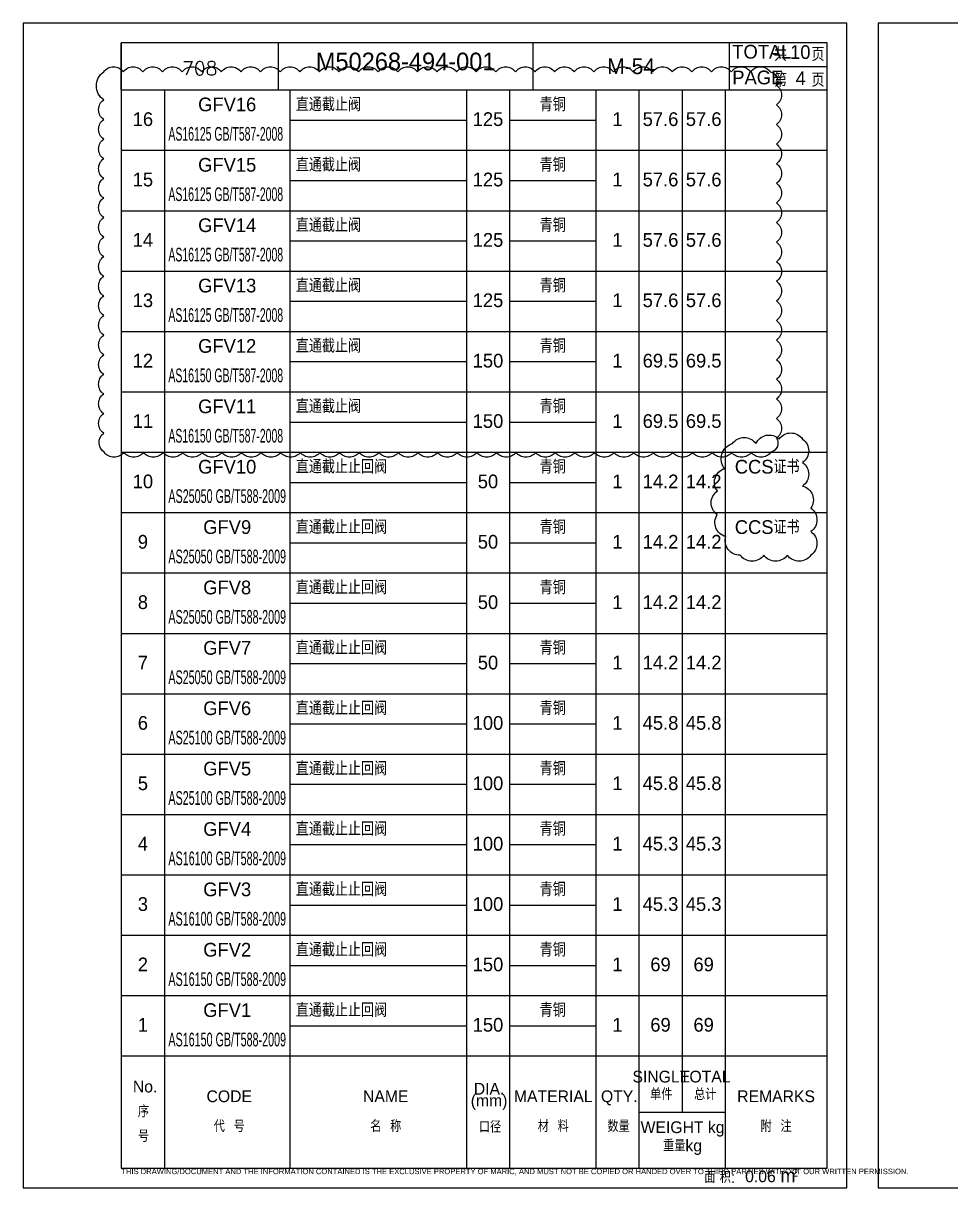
# Model space of a CAD drawing. Header units: millimetres. Extents: x 0 to 1091, y -428 to 602.
# Drawn here: x 0 to 236.5, y 305 to 602 of the extents above; entities that cross this region are included whole.
import ezdxf
from ezdxf.enums import TextEntityAlignment as Align

# ---------------------------------------------------------------- set-up
doc = ezdxf.new("R2010")
doc.units = ezdxf.units.MM
doc.linetypes.add('CENTER2', pattern=[1.55, 0.8, -0.15, 0.15, -0.15, 0.15, -0.15])
doc.layers.add('CHINESE', color=2, linetype='CENTER2')
doc.layers.add('TEXT', color=2, linetype='Continuous')
doc.layers.add('云线', color=6, linetype='Continuous', plot=False)
doc.styles.add('CHINESE', font='SHORT.shx', dxfattribs={"bigfont": 'HZDXF.shx'})
doc.styles.add('HZDXF', font='short.shx', dxfattribs={"bigfont": 'hzdxf.shx'})
doc.styles.add('ROMANS', font='ROMANS')

# ---------------------------------------------------------------- blocks, each defined once
blk = doc.blocks.new('$frameArea')
at = {"color": 2, "linetype": 'Continuous', "style": 'HZDXF'}
for s, p in [('面', (-31.33, -3.8)), ('积:', (-27.42, -3.8))]:
    blk.add_text(s, height=3, dxfattribs=at).set_placement(p)
at = {"color": 2, "style": 'HZDXF'}
for s, height, p in [('m', 3.5, (-11.95, -3.61)), ('2', 2, (-8.89, -2.17))]:
    blk.add_text(s, height=height, dxfattribs=at).set_placement(p)
at = {"color": 2, "linetype": 'Continuous', "style": 'HZDXF'}
blk.add_attdef('AREA', text='', height=3, dxfattribs=at).set_placement((-17.02, -3.6), align=Align.CENTER)
blk = doc.blocks.new('200')
at = {"color": 0}
for p, q in [((0, 0), (0, -22)), ((32, 0), (32, -22)), ((77, 0), (77, -22)), ((88, 0), (88, -22)), ((121, 0), (121, -22)), ((143, 0), (143, -22))]:
    blk.add_line(p, q, dxfattribs=at)
for p, q in [((132, 0), (132, -11)), ((121, -14.3), (143, -14.3))]:
    blk.add_line(p, q)
at = {"color": 7}
for points in [[(0, 246.4), (0, -28.6)], [(32, 246.4), (32, -28.6)], [(77, 246.4), (77, -28.6)], [(88, 246.4), (88, -28.6)], [(110, 246.4), (110, -28.6)], [(121, 246.4), (121, -28.6)], [(132, 246.4), (132, -14.3)], [(143, 246.4), (143, -28.6)], [(32, 238.7), (77, 238.7)], [(88, 238.7), (110, 238.7)], [(-11, 231), (169, 231)], [(32, 223.3), (77, 223.3)], [(88, 223.3), (110, 223.3)], [(-11, 215.6), (169, 215.6)], [(32, 207.9), (77, 207.9)], [(88, 207.9), (110, 207.9)], [(-11, 200.2), (169, 200.2)], [(32, 192.5), (77, 192.5)], [(88, 192.5), (110, 192.5)], [(-11, 184.8), (169, 184.8)], [(32, 177.1), (77, 177.1)], [(88, 177.1), (110, 177.1)], [(-11, 169.4), (169, 169.4)], [(32, 161.7), (77, 161.7)], [(88, 161.7), (110, 161.7)], [(-11, 154), (169, 154)], [(32, 146.3), (77, 146.3)], [(88, 146.3), (110, 146.3)], [(-11, 138.6), (169, 138.6)], [(32, 130.9), (77, 130.9)], [(88, 130.9), (110, 130.9)], [(-11, 123.2), (169, 123.2)], [(32, 115.5), (77, 115.5)], [(88, 115.5), (110, 115.5)], [(-11, 107.8), (169, 107.8)], [(32, 100.1), (77, 100.1)], [(88, 100.1), (110, 100.1)], [(-11, 92.4), (169, 92.4)], [(32, 84.7), (77, 84.7)], [(88, 84.7), (110, 84.7)], [(-11, 77), (169, 77)], [(32, 69.3), (77, 69.3)], [(88, 69.3), (110, 69.3)], [(-11, 61.6), (169, 61.6)], [(32, 53.9), (77, 53.9)], [(88, 53.9), (110, 53.9)], [(-11, 46.2), (169, 46.2)], [(32, 38.5), (77, 38.5)], [(88, 38.5), (110, 38.5)], [(-11, 30.8), (169, 30.8)], [(32, 23.1), (77, 23.1)], [(88, 23.1), (110, 23.1)], [(-11, 15.4), (169, 15.4)], [(32, 7.7), (77, 7.7)], [(88, 7.7), (110, 7.7)]]:
    blk.add_lwpolyline(points, dxfattribs=at)
at = {"color": 0}
blk.add_lwpolyline([(-11, 0), (169, 0)], dxfattribs=at)
at = {"layer": 'TEXT', "color": 2, "style": 'HZDXF'}
for s, p in [('SINGLE', (126.7, -6.76)), ('TOTAL', (137.89, -6.76)), ('No.', (-4.93, -9.3)), ('CODE', (16.52, -11.78)), ('NAME', (56.43, -11.78)), ('DIA.', (82.78, -9.86)), ('MATERIAL', (99.15, -11.78)), ('QTY.', (115.99, -11.78)), ('单件', (126.7, -11.27)), ('总计', (137.89, -11.27)), ('REMARKS', (155.97, -11.78)), ('(mm)', (82.78, -12.86)), ('序', (-5.34, -15.65)), ('代  号', (16.52, -19.41)), ('名  称', (56.43, -19.41)), ('口径', (83.03, -19.58)), ('材  料', (99.15, -19.41)), ('数量', (115.8, -19.41)), ('WEIGHT kg', (132.12, -19.67)), ('附  注', (155.97, -19.41)), ('号', (-5.34, -21.92)), ('重量kg', (132.12, -24.35))]:
    blk.add_text(s, height=3, dxfattribs=at).set_placement(p, align=Align.CENTER)
blk = doc.blocks.new('$FRAMEC2')
at = {"color": 0}
for points in [[(-180, -12), (-180, 0)], [(-140, 0), (-140, -12)], [(-75, -12), (-75, 0)], [(-25, 0), (-25, -12)], [(-180, -12), (0, -12)]]:
    blk.add_lwpolyline(points, dxfattribs=at)
at = {"color": 7}
blk.add_lwpolyline([(-25, -6), (0, -6)], dxfattribs=at)
at = {"color": 2, "style": 'HZDXF'}
for s, p in [('TOTAL', (-24.2, -4)), ('共', (-13.6, -4.65)), ('页', (-4, -4.65)), ('PAGE', (-24.2, -10.57)), ('第', (-13.6, -11.21)), ('页', (-4, -11.22))]:
    blk.add_text(s, height=3.5, dxfattribs=at).set_placement(p)
at = {"color": 2, "style": 'ROMANS'}
blk.add_text('708', height=3.5, dxfattribs=at).set_placement((-160, -8.22), align=Align.CENTER)
at = {"color": 2, "style": 'HZDXF'}
for tag, height, p in [('DRAW_NO', 4.5, (-107.5, -6.99)), ('TOTAL_PAGE', 3.5, (-6.86, -4.1)), ('PAGE_NO', 3.5, (-6.76, -10.78))]:
    blk.add_attdef(tag, text='', height=height, dxfattribs=at).set_placement(p, align=Align.CENTER)
at = {"color": 2, "style": 'ROMANS'}
blk.add_attdef('MARK', text='', height=3, dxfattribs=at).set_placement((-50, -6), align=Align.MIDDLE)

msp = doc.modelspace()

# ---------------------------------------------------------------- linework, layer by layer
at = {"color": 7, "linetype": 'Continuous'}
for points in [[(0, 305), (210, 305), (210, 602), (0, 602)], [(218, 305), (428, 305), (428, 602), (218, 602)]]:
    msp.add_lwpolyline(points, close=True, dxfattribs=at)
at = {"color": 1, "linetype": 'Continuous'}
msp.add_lwpolyline([(25, 310), (205, 310), (205, 597), (25, 597)], close=True, dxfattribs=at)
at = {"layer": '云线', "color": 4}
msp.add_lwpolyline([(20.5, 589.62, -0.520567), (25.5, 589.62, -0.520567), (30.5, 589.62, -0.520567), (35.5, 589.62, -0.520567), (40.5, 589.62, -0.520567), (45.5, 589.62, -0.520567), (50.5, 589.62, -0.520567), (55.5, 589.62, -0.520567), (60.5, 589.62, -0.520567), (65.5, 589.62, -0.520567), (70.5, 589.62, -0.520567), (75.5, 589.62, -0.520567), (80.5, 589.62, -0.520567), (85.5, 589.62, -0.520567), (90.5, 589.62, -0.520567), (95.5, 589.62, -0.520567), (100.5, 589.62, -0.520567), (105.5, 589.62, -0.520567), (110.5, 589.62, -0.520567), (115.5, 589.62, -0.520567), (120.5, 589.62, -0.520567), (125.5, 589.62, -0.520567), (130.5, 589.62, -0.520567), (135.5, 589.62, -0.520567), (140.5, 589.62, -0.520567), (145.5, 589.62, -0.520567), (150.5, 589.62, -0.520567), (155.5, 589.62, -0.520567), (160.5, 589.62, -0.520567), (165.5, 589.62, -0.520567), (170.5, 589.62, -0.520567), (175.5, 589.62, -0.520567), (180.5, 589.62, -0.520567), (185.5, 589.62, -0.520567), (190.5, 589.62, -0.520567), (192.06, 586.19, -0.520567), (192.06, 581.19, -0.520567), (192.06, 576.19, -0.520567), (192.06, 571.19, -0.520567), (192.06, 566.19, -0.520567), (192.06, 561.19, -0.520567), (192.06, 556.19, -0.520567), (192.06, 551.19, -0.520567), (192.06, 546.19, -0.520567), (192.06, 541.19, -0.520567), (192.06, 536.19, -0.520567), (192.06, 531.19, -0.520567), (192.06, 526.19, -0.520567), (192.06, 521.19, -0.520567), (192.06, 516.19, -0.520567), (192.06, 511.19, -0.520567), (192.06, 506.19, -0.520567), (192.06, 501.19, -0.520567), (192.06, 496.19, -0.520567), (190.65, 492.6, -0.520567), (185.65, 492.6, -0.520567), (180.65, 492.6, -0.520567), (175.65, 492.6, -0.520567), (170.65, 492.6, -0.520567), (165.65, 492.6, -0.520567), (160.65, 492.6, -0.520567), (155.65, 492.6, -0.520567), (150.65, 492.6, -0.520567), (145.65, 492.6, -0.520567), (140.65, 492.6, -0.520567), (135.65, 492.6, -0.520567), (130.65, 492.6, -0.520567), (125.65, 492.6, -0.520567), (120.65, 492.6, -0.520567), (115.65, 492.6, -0.520567), (110.65, 492.6, -0.520567), (105.65, 492.6, -0.520567), (100.65, 492.6, -0.520567), (95.65, 492.6, -0.520567), (90.65, 492.6, -0.520567), (85.65, 492.6, -0.520567), (80.65, 492.6, -0.520567), (75.65, 492.6, -0.520567), (70.65, 492.6, -0.520567), (65.65, 492.6, -0.520567), (60.65, 492.6, -0.520567), (55.65, 492.6, -0.520567), (50.65, 492.6, -0.520567), (45.65, 492.6, -0.520567), (40.65, 492.6, -0.520567), (35.65, 492.6, -0.520567), (30.65, 492.6, -0.520567), (25.65, 492.6, -0.520567), (20.65, 492.6, -0.520567), (20.5, 497.45, -0.520567), (20.5, 502.45, -0.520567), (20.5, 507.45, -0.520567), (20.5, 512.45, -0.520567), (20.5, 517.45, -0.520567), (20.5, 522.45, -0.520567), (20.5, 527.45, -0.520567), (20.5, 532.45, -0.520567), (20.5, 537.45, -0.520567), (20.5, 542.45, -0.520567), (20.5, 547.45, -0.520567), (20.5, 552.45, -0.520567), (20.5, 557.45, -0.520567), (20.5, 562.45, -0.520567), (20.5, 567.45, -0.520567), (20.5, 572.45, -0.520567), (20.5, 577.45, -0.520567), (20.5, 582.45, -0.520567)], format="xyb", close=True, dxfattribs=at)
at = {"layer": '云线'}
msp.add_lwpolyline([(180.84, 494.79, -0.520567), (186.84, 494.79, -0.520567), (192.72, 495.96, -0.520567), (198.72, 495.96, -0.520567), (198.72, 489.96, -0.520567), (198.72, 483.96, -0.520567), (200.84, 478.35, -0.520567), (200.84, 472.35, -0.520567), (200.84, 466.35, -0.520567), (194.84, 466.35, -0.520567), (188.84, 466.35, -0.520567), (182.84, 466.35, -0.520567), (179.17, 471.09, -0.520567), (176.97, 476.68, -0.520567), (176.99, 482.68, -0.520567), (178.8, 488.4, -0.520567)], format="xyb", close=True, dxfattribs=at)

# ---------------------------------------------------------------- block references
at = {"color": 3}
ref = msp.add_blockref('$FRAMEC2', (205, 597), dxfattribs=at)
ref.add_attrib('MARK', 'M-54', dxfattribs={"color": 2, "height": 4, "style": 'HZDXF'}).set_placement((155, 591), align=Align.MIDDLE)
ref.add_attrib('PAGE_NO', '4', dxfattribs={"color": 2, "height": 3.5, "style": 'HZDXF'}).set_placement((198.24, 586.22), align=Align.CENTER)
ref.add_attrib('DRAW_NO', 'M50268-494-001', dxfattribs={"color": 2, "height": 4.5, "style": 'HZDXF'}).set_placement((97.5, 590.01), align=Align.CENTER)
ref.add_attrib('TOTAL_PAGE', '10', dxfattribs={"color": 2, "height": 3.5, "style": 'HZDXF'}).set_placement((198.14, 592.9), align=Align.CENTER)
msp.add_blockref('200', (36, 338.6))
msp.add_blockref('$frameArea', (205, 310)).add_auto_attribs({'AREA': '0.06'})

# ---------------------------------------------------------------- texts
at = {"color": 2, "style": 'HZDXF'}
msp.add_text('THIS DRAWING/DOCUMENT AND THE INFORMATION CONTAINED IS THE EXCLUSIVE PROPERTY OF MARIC, AND MUST NOT BE COPIED OR HANDED OVER TO THIRD PARTIES WITHOUT OUR WRITTEN PERMISSION.', height=1.4, dxfattribs=at).set_placement((25, 309.86), align=Align.TOP_LEFT)
at = {"layer": 'CHINESE', "style": 'CHINESE'}
for s, p in [('直通截止阀', (69.5, 579.55)), ('直通截止阀', (69.5, 564.15)), ('直通截止阀', (69.5, 548.75)), ('直通截止阀', (69.5, 533.35)), ('直通截止阀', (69.5, 517.95)), ('直通截止阀', (69.5, 502.55)), ('直通截止止回阀', (69.5, 487.15)), ('CCS证书', (181.44, 487.15)), ('直通截止止回阀', (69.5, 471.75)), ('CCS证书', (181.44, 471.75)), ('直通截止止回阀', (69.5, 456.35)), ('直通截止止回阀', (69.5, 440.95)), ('直通截止止回阀', (69.5, 425.55)), ('直通截止止回阀', (69.5, 410.15)), ('直通截止止回阀', (69.5, 394.75)), ('直通截止止回阀', (69.5, 379.35)), ('直通截止止回阀', (69.5, 363.95)), ('直通截止止回阀', (69.5, 348.55))]:
    msp.add_text(s, height=3.5, dxfattribs=at).set_placement(p)
for p in [(135, 579.55), (135, 564.15), (135, 548.75), (135, 533.35), (135, 517.95), (135, 502.55), (135, 487.15), (135, 471.75), (135, 456.35), (135, 440.95), (135, 425.55), (135, 410.15), (135, 394.75), (135, 379.35), (135, 363.95), (135, 348.55)]:
    msp.add_text('青铜', height=3.5, dxfattribs=at).set_placement(p, align=Align.CENTER)
for s, width, p, p2 in [('AS16125 GB/T587-2008 ', 0.624133, (37, 572.05), (67, 572.05)), ('AS16125 GB/T587-2008 ', 0.624133, (37, 556.65), (67, 556.65)), ('AS16125 GB/T587-2008 ', 0.624133, (37, 541.25), (67, 541.25)), ('AS16125 GB/T587-2008 ', 0.624133, (37, 525.85), (67, 525.85)), ('AS16150 GB/T587-2008 ', 0.624133, (37, 510.45), (67, 510.45)), ('AS16150 GB/T587-2008 ', 0.624133, (37, 495.05), (67, 495.05)), ('AS25050 GB/T588-2009', 0.652647, (37, 479.65), (67, 479.65)), ('AS25050 GB/T588-2009', 0.652647, (37, 464.25), (67, 464.25)), ('AS25050 GB/T588-2009', 0.652647, (37, 448.85), (67, 448.85)), ('AS25050 GB/T588-2009', 0.652647, (37, 433.45), (67, 433.45)), ('AS25100 GB/T588-2009', 0.652647, (37, 418.05), (67, 418.05)), ('AS25100 GB/T588-2009', 0.652647, (37, 402.65), (67, 402.65)), ('AS16100 GB/T588-2009', 0.652647, (37, 387.25), (67, 387.25)), ('AS16100 GB/T588-2009', 0.652647, (37, 371.85), (67, 371.85)), ('AS16150 GB/T588-2009', 0.652647, (37, 356.45), (67, 356.45)), ('AS16150 GB/T588-2009', 0.652647, (37, 341.05), (67, 341.05))]:
    msp.add_text(s, height=3.5, dxfattribs=dict(at, width=width)).set_placement(p, p2, align=Align.FIT)
at = {"layer": 'TEXT', "style": 'CHINESE'}
for s, p in [('GFV16', (52, 579.55)), ('16', (30.5, 575.8)), ('125', (118.5, 575.8)), ('1', (151.5, 575.8)), ('57.6', (162.5, 575.8)), ('57.6', (173.5, 575.8)), ('GFV15', (52, 564.15)), ('15', (30.5, 560.4)), ('125', (118.5, 560.4)), ('1', (151.5, 560.4)), ('57.6', (162.5, 560.4)), ('57.6', (173.5, 560.4)), ('GFV14', (52, 548.75)), ('14', (30.5, 545)), ('125', (118.5, 545)), ('1', (151.5, 545)), ('57.6', (162.5, 545)), ('57.6', (173.5, 545)), ('GFV13', (52, 533.35)), ('13', (30.5, 529.6)), ('125', (118.5, 529.6)), ('1', (151.5, 529.6)), ('57.6', (162.5, 529.6)), ('57.6', (173.5, 529.6)), ('GFV12', (52, 517.95)), ('12', (30.5, 514.2)), ('150', (118.5, 514.2)), ('1', (151.5, 514.2)), ('69.5', (162.5, 514.2)), ('69.5', (173.5, 514.2)), ('GFV11', (52, 502.55)), ('11', (30.5, 498.8)), ('150', (118.5, 498.8)), ('1', (151.5, 498.8)), ('69.5', (162.5, 498.8)), ('69.5', (173.5, 498.8)), ('GFV10', (52, 487.15)), ('10', (30.5, 483.4)), ('50', (118.5, 483.4)), ('1', (151.5, 483.4)), ('14.2', (162.5, 483.4)), ('14.2', (173.5, 483.4)), ('GFV9', (52, 471.75)), ('9', (30.5, 468)), ('50', (118.5, 468)), ('1', (151.5, 468)), ('14.2', (162.5, 468)), ('14.2', (173.5, 468)), ('GFV8', (52, 456.35)), ('8', (30.5, 452.6)), ('50', (118.5, 452.6)), ('1', (151.5, 452.6)), ('14.2', (162.5, 452.6)), ('14.2', (173.5, 452.6)), ('GFV7', (52, 440.95)), ('7', (30.5, 437.2)), ('50', (118.5, 437.2)), ('1', (151.5, 437.2)), ('14.2', (162.5, 437.2)), ('14.2', (173.5, 437.2)), ('GFV6', (52, 425.55)), ('6', (30.5, 421.8)), ('100', (118.5, 421.8)), ('1', (151.5, 421.8)), ('45.8', (162.5, 421.8)), ('45.8', (173.5, 421.8)), ('GFV5', (52, 410.15)), ('5', (30.5, 406.4)), ('100', (118.5, 406.4)), ('1', (151.5, 406.4)), ('45.8', (162.5, 406.4)), ('45.8', (173.5, 406.4)), ('GFV4', (52, 394.75)), ('4', (30.5, 391)), ('100', (118.5, 391)), ('1', (151.5, 391)), ('45.3', (162.5, 391)), ('45.3', (173.5, 391)), ('GFV3', (52, 379.35)), ('3', (30.5, 375.6)), ('100', (118.5, 375.6)), ('1', (151.5, 375.6)), ('45.3', (162.5, 375.6)), ('45.3', (173.5, 375.6)), ('GFV2', (52, 363.95)), ('2', (30.5, 360.2)), ('150', (118.5, 360.2)), ('1', (151.5, 360.2)), ('69', (162.5, 360.2)), ('69', (173.5, 360.2)), ('GFV1', (52, 348.55)), ('1', (30.5, 344.8)), ('150', (118.5, 344.8)), ('1', (151.5, 344.8)), ('69', (162.5, 344.8)), ('69', (173.5, 344.8))]:
    msp.add_text(s, height=3.5, dxfattribs=at).set_placement(p, align=Align.CENTER)

doc.saveas('drawing.dxf')
